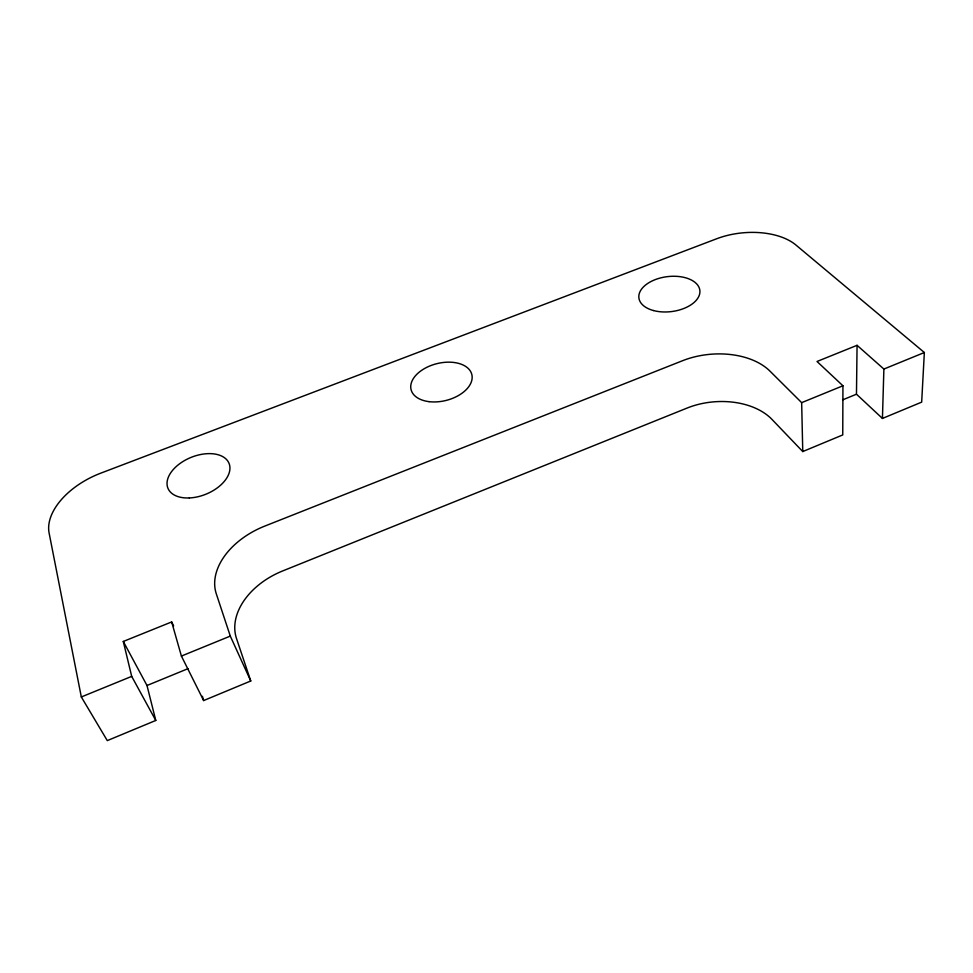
<?xml version="1.0" encoding="UTF-8"?>
<svg xmlns="http://www.w3.org/2000/svg" width="973" height="973" viewBox="0 0 973 973"><rect width="100%" height="100%" fill="white"/><g stroke="black" fill="none" stroke-linecap="round" stroke-linejoin="round"><path stroke-width="1.46" d="M842.934 385.782L842.752 434.931L802.761 451.557L771.942 419.375A63.549 41.608 -4.3 0 0 687.181 408.028L282.523 571.005A67.161 46.753 -22.9 0 0 236.5 638.495L250.754 680.991L203.649 700.56L181.404 656.07L171.662 621.942L123.291 641.462L131.696 676.381L155.777 720.458L107.285 740.611L81.318 696.96L49.112 533.046A65.155 38.506 -24.7 0 1 100.742 473.17L716.809 238.713A59.025 32.814 -5.2 0 1 795.878 244.989L924.35 352.518L921.674 402.129L882.438 418.439L856.471 394.199L857.067 345.318L817.016 361.482L842.934 385.782L801.655 402.652L769.911 371.078A65.544 41.182 -4.9 0 0 682.62 360.691L264.705 526.125A69.399 46.461 -22.2 0 0 216.286 593.773L230.297 636.099L250.754 680.991M882.438 418.439L883.885 369.059L857.067 345.318M155.777 720.458L146.996 685.503L188.142 668.609M842.594 399.891L856.471 394.199M81.318 696.96L131.696 676.381M181.404 656.07L230.297 636.099M883.885 369.059L924.35 352.518M123.291 641.462L146.996 685.503M171.662 621.942L173.656 625.98M202.396 696.291L203.649 700.56M801.655 402.652L802.761 451.557M189.358 497.945A32.973 19.837 -22.1 0 0 229.129 463.61A32.973 19.837 -22.1 0 0 176.989 465.872A32.973 19.837 -22.1 0 0 189.358 497.945M429.093 401.654A31.306 18.961 -14 0 0 471.99 375.262A31.306 18.961 -14 0 0 423.279 369.278A31.306 18.961 -14 0 0 429.093 401.654M653.442 310.533A30.71 17.587 -7.1 0 0 699.915 292.034A30.71 17.587 -7.1 0 0 654.756 279.81A30.71 17.587 -7.1 0 0 653.442 310.533"/></g></svg>
